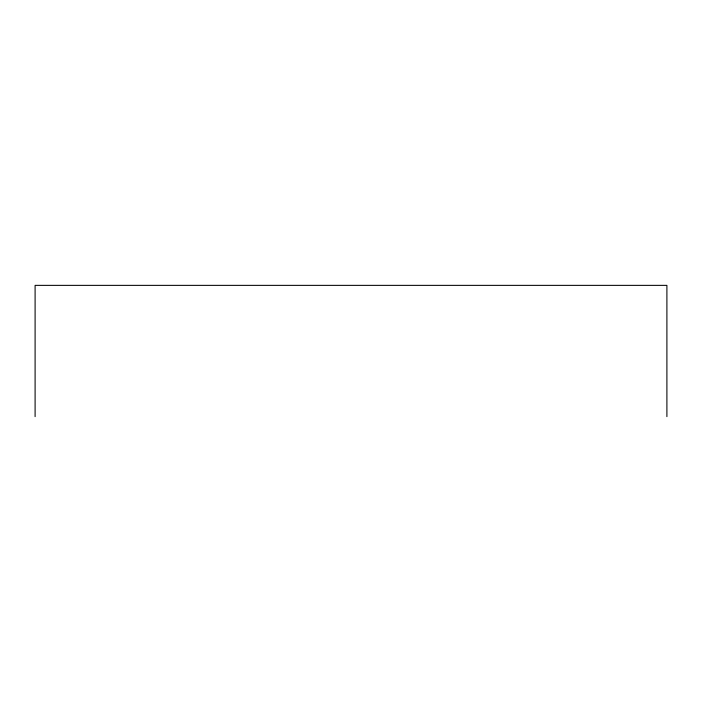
<?xml version="1.0" encoding="UTF-8"?>
<svg xmlns="http://www.w3.org/2000/svg" width="702" height="702" viewBox="0 0 702 702"><rect width="100%" height="100%" fill="white"/><g stroke="black" fill="none" stroke-linecap="round" stroke-linejoin="round"><path stroke-width="1.05" d="M666.9 416.637L666.9 285.363L35.1 285.363L35.1 416.637"/></g></svg>
